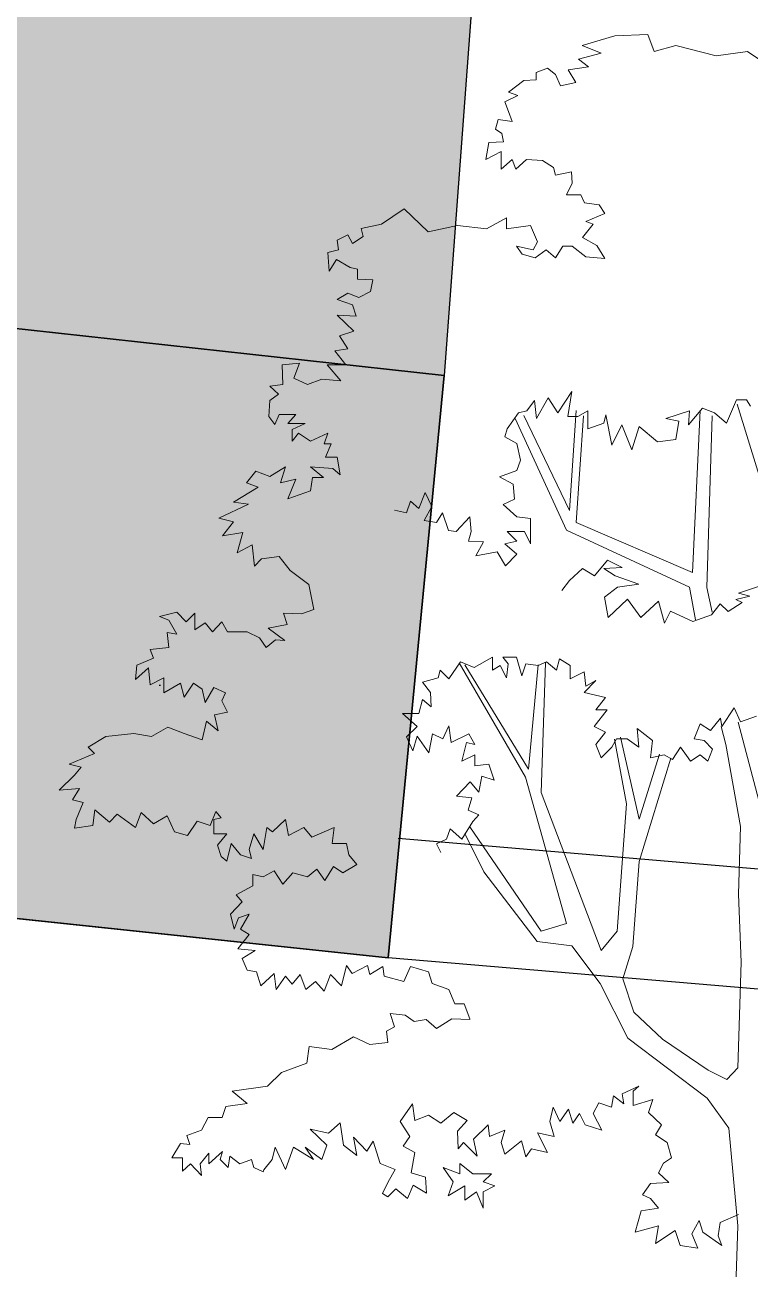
# Model space of a CAD drawing. Header units: metres. Extents: x 420822 to 421453, y 1458172 to 1458620.
# Drawn here: x 421010.344 to 421011.858, y 1458341.907 to 1458344.504 of the extents above; entities that cross this region are included whole.
import ezdxf

# ---------------------------------------------------------------- set-up
doc = ezdxf.new("R2010")
doc.units = ezdxf.units.M
doc.header["$MEASUREMENT"] = 0
doc.layers.get('0').update_dxf_attribs({"linetype": 'CONTINUOUS'})
for name, color, linetype in [('BUILDING', 230, 'CONTINUOUS'), ('CWALL', 120, 'CONTINUOUS'), ('HATCH', 8, 'CONTINUOUS'), ('TREE', 3, 'CONTINUOUS')]:
    doc.layers.add(name, color=color, linetype=linetype)

# ---------------------------------------------------------------- blocks, each defined once
blk = doc.blocks.new('nt1')
at = {"lineweight": 9}
for p, q in [((-0.4183, 4.6353), (-0.3274, 4.6616)), ((-0.3274, 4.6616), (-0.2358, 4.6657)), ((-0.2358, 4.6657), (-0.2183, 4.618)), ((-0.4291, 4.5966), (-0.3658, 4.6139)), ((-0.3658, 4.6139), (-0.4183, 4.6353)), ((-0.2183, 4.618), (-0.1583, 4.6353)), ((-0.1583, 4.6353), (-0.0458, 4.6057)), ((-0.0458, 4.6057), (0.0417, 4.618)), ((0.0417, 4.618), (0.1051, 4.5752)), ((-0.5469, 4.5595), (-0.5146, 4.5719)), ((-0.5146, 4.5719), (-0.4925, 4.5546)), ((-0.4574, 4.567), (-0.4008, 4.5752)), ((-0.4008, 4.5752), (-0.4291, 4.5966)), ((-0.6237, 4.5051), (-0.5813, 4.5374)), ((-0.5813, 4.5374), (-0.5469, 4.5397)), ((-0.5469, 4.5397), (-0.5469, 4.5595)), ((-0.4925, 4.5546), (-0.4784, 4.5224)), ((-0.4359, 4.5322), (-0.4574, 4.567)), ((-0.5976, 4.4954), (-0.6237, 4.5051)), ((-0.4784, 4.5224), (-0.4359, 4.5322)), ((-0.6338, 4.4781), (-0.5976, 4.4954)), ((-0.6237, 4.4511), (-0.6338, 4.4781)), ((-0.6136, 4.4237), (-0.6237, 4.4511)), ((-0.66, 4.4016), (-0.652, 4.4289)), ((-0.6418, 4.3895), (-0.66, 4.4016)), ((-0.652, 4.4289), (-0.6136, 4.4237)), ((-0.6864, 4.3179), (-0.6784, 4.3648)), ((-0.6784, 4.3648), (-0.6378, 4.367)), ((-0.6378, 4.367), (-0.6418, 4.3895)), ((-0.644, 4.34), (-0.6864, 4.3179)), ((-0.644, 4.2908), (-0.644, 4.34)), ((-0.6136, 4.3179), (-0.644, 4.2908)), ((-0.6034, 4.2908), (-0.6136, 4.3179)), ((-0.5733, 4.3179), (-0.6034, 4.2908)), ((-0.5288, 4.3152), (-0.5733, 4.3179)), ((-0.4986, 4.2957), (-0.5288, 4.3152)), ((-0.4925, 4.2736), (-0.4986, 4.2957)), ((-0.4482, 4.2833), (-0.4925, 4.2736)), ((-0.4461, 4.2514), (-0.4482, 4.2833)), ((-0.4624, 4.2192), (-0.4461, 4.2514)), ((-0.4218, 4.2192), (-0.4624, 4.2192)), ((-0.4117, 4.197), (-0.4218, 4.2192)), ((-0.3714, 4.1918), (-0.4117, 4.197)), ((-0.3554, 4.1674), (-0.3714, 4.1918)), ((-0.9768, 4.1376), (-0.9141, 4.1804)), ((-0.9141, 4.1804), (-0.8468, 4.1162)), ((-0.4079, 4.1449), (-0.3554, 4.1674)), ((-1.0337, 4.1254), (-0.9768, 4.1376)), ((-1.0278, 4.1032), (-1.0337, 4.1254)), ((-0.8468, 4.1162), (-0.7659, 4.1335)), ((-0.7659, 4.1335), (-0.6851, 4.1245)), ((-0.6851, 4.1245), (-0.6292, 4.1549)), ((-0.6292, 4.1549), (-0.6292, 4.1245)), ((-0.6292, 4.1245), (-0.5625, 4.1335)), ((-0.5625, 4.1335), (-0.5432, 4.0886)), ((-0.4178, 4.1006), (-0.3877, 4.1377)), ((-0.3877, 4.1377), (-0.4079, 4.1449)), ((-1.1003, 4.0934), (-1.0702, 4.1081)), ((-1.0963, 4.0664), (-1.1003, 4.0934)), ((-1.0702, 4.1081), (-1.0579, 4.0837)), ((-1.0579, 4.0837), (-1.0278, 4.1032)), ((-0.5432, 4.0886), (-0.5552, 4.0664)), ((-0.3775, 4.0785), (-0.4178, 4.1006)), ((-1.1267, 4.0589), (-1.0963, 4.0664)), ((-1.1225, 4.0071), (-1.1267, 4.0589)), ((-0.5552, 4.0664), (-0.6016, 4.0762)), ((-0.6016, 4.0762), (-0.5856, 4.054)), ((-0.5856, 4.054), (-0.5493, 4.0439)), ((-0.5493, 4.0439), (-0.5189, 4.0664)), ((-0.5189, 4.0664), (-0.4928, 4.0439)), ((-0.4928, 4.0439), (-0.4725, 4.0762)), ((-0.4725, 4.0762), (-0.4461, 4.0762)), ((-0.4461, 4.0762), (-0.4079, 4.0465)), ((-0.3554, 4.0417), (-0.3775, 4.0785)), ((-1.1025, 4.0391), (-1.1225, 4.0071)), ((-1.0641, 4.0169), (-1.1025, 4.0391)), ((-1.0438, 4.012), (-1.0641, 4.0169)), ((-0.4079, 4.0465), (-0.3554, 4.0417)), ((-1.0438, 3.985), (-1.0438, 4.012)), ((-1.0014, 3.9824), (-1.0438, 3.985)), ((-1.0075, 3.9505), (-1.0014, 3.9824)), ((-1.0398, 3.9332), (-1.0075, 3.9505)), ((-1.1003, 3.9283), (-1.0702, 3.9456)), ((-1.0579, 3.9133), (-1.1003, 3.9283)), ((-1.0702, 3.9456), (-1.0398, 3.9332)), ((-1.0478, 3.8814), (-1.0579, 3.9133)), ((-1.0539, 3.8394), (-1.1003, 3.884)), ((-1.1003, 3.884), (-1.0478, 3.8814)), ((-1.0942, 3.827), (-1.0539, 3.8394)), ((-1.0702, 3.7902), (-1.0942, 3.827)), ((-1.1065, 3.7853), (-1.0702, 3.7902)), ((-1.0761, 3.7459), (-1.1065, 3.7853)), ((-1.2537, 3.7459), (-1.2054, 3.7508)), ((-1.2518, 3.6915), (-1.2537, 3.7459)), ((-1.2054, 3.7508), (-1.2214, 3.7088)), ((-1.0902, 3.7013), (-1.1286, 3.7459)), ((-1.1286, 3.7459), (-1.0761, 3.7459)), ((-1.2214, 3.7088), (-1.1833, 3.6915)), ((-1.1833, 3.6915), (-1.1427, 3.7065)), ((-1.1427, 3.7065), (-1.0902, 3.7013)), ((-1.2881, 3.6867), (-1.2518, 3.6915)), ((-1.2638, 3.6645), (-1.2881, 3.6867)), ((-0.486, 3.6128), (-0.4476, 3.672)), ((-0.4476, 3.672), (-0.4584, 3.6021)), ((-1.2902, 3.6026), (-1.2881, 3.6472)), ((-1.2881, 3.6472), (-1.2638, 3.6645)), ((-0.5722, 3.6177), (-0.5514, 3.6465)), ((-0.5514, 3.6465), (-0.5453, 3.5972)), ((-0.5453, 3.5972), (-0.5136, 3.6539)), ((-0.5136, 3.6539), (-0.486, 3.6128)), ((-0.0165, 3.584), (0.0111, 3.649)), ((0.0111, 3.649), (0.0387, 3.649)), ((0.1272, 3.2645), (0.0125, 3.6367)), ((0.0387, 3.649), (0.0495, 3.6309)), ((-1.274, 3.5805), (-1.2902, 3.6026)), ((-1.262, 3.6075), (-1.274, 3.5805)), ((-1.2156, 3.6075), (-1.262, 3.6075)), ((-1.2377, 3.5831), (-1.2156, 3.6075)), ((-0.6275, 3.5684), (-0.5958, 3.6128)), ((-0.5958, 3.6128), (-0.5722, 3.6177)), ((-0.4536, 3.3403), (-0.581, 3.6054)), ((-0.4584, 3.6021), (-0.4308, 3.6021)), ((-0.4353, 3.6187), (-0.4536, 3.3403)), ((-0.4353, 3.3074), (-0.4146, 3.6038)), ((-0.4308, 3.6021), (-0.4032, 3.6177)), ((-0.4032, 3.6177), (-0.4032, 3.5684)), ((-0.3587, 3.584), (-0.3526, 3.6071)), ((-0.3526, 3.6071), (-0.3358, 3.5223)), ((-0.1856, 3.5972), (-0.1196, 3.6177)), ((-0.1223, 3.5791), (-0.0839, 3.6251)), ((-0.1196, 3.6177), (-0.1223, 3.5791)), ((-0.0899, 3.6186), (-0.1116, 3.1682)), ((-0.0839, 3.6251), (-0.0502, 3.6128)), ((-0.0714, 3.126), (-0.0569, 3.6038)), ((-0.0502, 3.6128), (-0.0165, 3.584)), ((-1.1891, 3.5831), (-1.2377, 3.5831)), ((-1.2257, 3.5658), (-1.1891, 3.5831)), ((-0.6335, 3.5454), (-0.6275, 3.5684)), ((-0.4623, 3.286), (-0.6052, 3.5972)), ((-0.4032, 3.5684), (-0.3587, 3.584)), ((-0.3358, 3.5223), (-0.3082, 3.5791)), ((-0.3082, 3.5791), (-0.2806, 3.5092)), ((-0.2806, 3.5092), (-0.2597, 3.5741)), ((-0.2597, 3.5741), (-0.2085, 3.5322)), ((-0.1492, 3.589), (-0.1856, 3.5972)), ((-0.158, 3.538), (-0.1492, 3.589)), ((-1.2257, 3.5336), (-1.2257, 3.5658)), ((-1.2076, 3.5557), (-1.2257, 3.5336)), ((-1.175, 3.5336), (-1.2076, 3.5557)), ((-1.1267, 3.5557), (-1.175, 3.5336)), ((-1.1369, 3.5261), (-1.1267, 3.5557)), ((-0.5999, 3.5273), (-0.6335, 3.5454)), ((-0.2085, 3.5322), (-0.158, 3.538)), ((-1.1166, 3.5261), (-1.1369, 3.5261)), ((-1.1329, 3.4893), (-1.1166, 3.5261)), ((-0.5898, 3.4812), (-0.5999, 3.5273)), ((-1.1003, 3.4893), (-1.1329, 3.4893)), ((-1.0923, 3.4401), (-1.1003, 3.4893)), ((-0.5999, 3.4524), (-0.5898, 3.4812)), ((-1.3529, 3.4176), (-1.3265, 3.4499)), ((-1.3265, 3.4499), (-1.2881, 3.4349)), ((-1.2881, 3.4349), (-1.2438, 3.4622)), ((-1.2438, 3.4622), (-1.258, 3.4176)), ((-1.1387, 3.4326), (-1.175, 3.4622)), ((-1.175, 3.4622), (-1.1126, 3.4574)), ((-1.175, 3.3955), (-1.1691, 3.4326)), ((-1.1691, 3.4326), (-1.1387, 3.4326)), ((-1.1126, 3.4574), (-1.0923, 3.4401)), ((-0.6484, 3.4343), (-0.5999, 3.4524)), ((-0.6106, 3.4137), (-0.6484, 3.4343)), ((-1.3892, 3.3636), (-1.3206, 3.4056)), ((-1.3206, 3.4056), (-1.3529, 3.4176)), ((-1.258, 3.4176), (-1.2156, 3.4277)), ((-1.2156, 3.4277), (-1.2377, 3.3733)), ((-1.2377, 3.3733), (-1.175, 3.3955)), ((-0.6066, 3.3726), (-0.6106, 3.4137)), ((-1.3468, 3.3587), (-1.3892, 3.3636)), ((-0.907, 3.334), (-0.8963, 3.3669)), ((-0.8963, 3.3669), (-0.8727, 3.3463)), ((-0.8727, 3.3463), (-0.8558, 3.3907)), ((-0.8558, 3.3907), (-0.837, 3.3521)), ((-0.6383, 3.357), (-0.6066, 3.3726)), ((-1.4295, 3.3193), (-1.3468, 3.3587)), ((-0.9407, 3.3414), (-0.907, 3.334)), ((-0.837, 3.3521), (-0.8579, 3.3126)), ((-0.8242, 3.3076), (-0.8073, 3.334)), ((-0.8073, 3.334), (-0.7905, 3.2846)), ((-0.5999, 3.3233), (-0.6383, 3.357)), ((-1.3892, 3.3092), (-1.4295, 3.3193)), ((-1.4193, 3.2698), (-1.3892, 3.3092)), ((-0.8579, 3.3126), (-0.8242, 3.3076)), ((-0.7689, 3.2821), (-0.7312, 3.3233)), ((-0.7312, 3.3233), (-0.7272, 3.2821)), ((-0.5621, 3.3183), (-0.5999, 3.3233)), ((-0.5621, 3.2484), (-0.5621, 3.3183)), ((-0.1116, 3.1682), (-0.4353, 3.3074)), ((-1.3628, 3.2799), (-1.4193, 3.2698)), ((-1.379, 3.2232), (-1.3628, 3.2799)), ((-0.7905, 3.2846), (-0.7689, 3.2821)), ((-0.7272, 3.2821), (-0.7353, 3.2558)), ((-0.7353, 3.2558), (-0.6928, 3.2533)), ((-0.6335, 3.2484), (-0.5999, 3.2558)), ((-0.5999, 3.2558), (-0.6275, 3.2821)), ((-0.6275, 3.2821), (-0.579, 3.2821)), ((-0.579, 3.2821), (-0.5621, 3.2484)), ((-0.1197, 3.1276), (-0.4623, 3.286)), ((-1.3366, 3.2453), (-1.379, 3.2232)), ((-1.3305, 3.1861), (-1.3366, 3.2453)), ((-0.6928, 3.2533), (-0.7144, 3.2147)), ((-0.7144, 3.2147), (-0.6551, 3.2254)), ((-0.6551, 3.2254), (-0.6315, 3.1867)), ((-0.5999, 3.2196), (-0.6335, 3.2484)), ((-1.3105, 3.2059), (-1.3305, 3.1861)), ((-1.262, 3.2131), (-1.3105, 3.2059)), ((-1.2316, 3.1737), (-1.262, 3.2131)), ((-0.6315, 3.1867), (-0.5999, 3.2196)), ((-0.3479, 3.2023), (-0.3843, 3.1587)), ((-0.3075, 3.1818), (-0.3479, 3.2023)), ((-1.1793, 3.1343), (-1.2316, 3.1737)), ((-0.418, 3.1793), (-0.4537, 3.1456)), ((-0.3843, 3.1587), (-0.418, 3.1793)), ((-0.3587, 3.1793), (-0.3075, 3.1818)), ((-0.327, 3.1587), (-0.3587, 3.1793)), ((-0.261, 3.1357), (-0.327, 3.1587)), ((-1.1651, 3.0652), (-1.1793, 3.1343)), ((-0.4537, 3.1456), (-0.4752, 3.1176)), ((-0.3567, 3.0995), (-0.3203, 3.1275)), ((-0.3203, 3.1275), (-0.261, 3.1357)), ((-0.1027, 3.036), (-0.1197, 3.1276)), ((-0.0569, 3.0576), (-0.0714, 3.126)), ((0.0724, 3.1291), (0.0165, 3.1102)), ((-0.3459, 3.0428), (-0.3567, 3.0995)), ((-0.2927, 3.0938), (-0.3459, 3.0428)), ((-0.255, 3.0428), (-0.2927, 3.0938)), ((-0.2065, 3.0888), (-0.255, 3.0428)), ((-0.1896, 3.0271), (-0.2065, 3.0888)), ((0.0266, 3.0847), (-0.0118, 3.06)), ((0.0482, 3.102), (0.0091, 3.0929)), ((0.0091, 3.0929), (0.0266, 3.0847)), ((0.0165, 3.1102), (0.0482, 3.102)), ((-1.5951, 3.0454), (-1.5465, 3.0577)), ((-1.5465, 3.0577), (-1.5204, 3.0307)), ((-1.5204, 3.0307), (-1.4961, 3.0551)), ((-1.4961, 3.0551), (-1.4961, 3.0082)), ((-1.2398, 3.0232), (-1.2497, 3.0551)), ((-1.2497, 3.0551), (-1.1993, 3.0528)), ((-1.1993, 3.0528), (-1.1651, 3.0652)), ((-0.1728, 3.0609), (-0.1896, 3.0271)), ((-0.1108, 3.0321), (-0.1728, 3.0609)), ((-0.0583, 3.0502), (-0.1108, 3.0321)), ((-0.0347, 3.0806), (-0.0583, 3.0502)), ((-0.0118, 3.06), (-0.0347, 3.0806)), ((-1.5687, 3.0356), (-1.5951, 3.0454)), ((-1.5465, 2.9962), (-1.5687, 3.0356)), ((-1.4961, 3.0082), (-1.4679, 3.0281)), ((-1.4679, 3.0281), (-1.4476, 3.0033)), ((-1.4476, 3.0033), (-1.4215, 3.0307)), ((-1.4215, 3.0307), (-1.4052, 3.0033)), ((-1.2921, 3.0134), (-1.2398, 3.0232)), ((-1.2457, 2.9789), (-1.2921, 3.0134)), ((-1.5687, 2.959), (-1.573, 3.0011)), ((-1.573, 3.0011), (-1.5465, 2.9962)), ((-1.4052, 3.0033), (-1.3508, 3.0033)), ((-1.3508, 3.0033), (-1.3164, 2.9861)), ((-1.3164, 2.9861), (-1.2982, 2.959)), ((-1.2982, 2.959), (-1.2721, 2.9812)), ((-1.2721, 2.9812), (-1.2457, 2.9789)), ((-1.6212, 2.9542), (-1.5687, 2.959)), ((-1.6111, 2.9294), (-1.6212, 2.9542)), ((-1.6618, 2.8705), (-1.6578, 2.9099)), ((-1.6578, 2.9099), (-1.6111, 2.9294)), ((-0.7898, 2.8725), (-0.7575, 2.9194)), ((-0.5763, 2.599), (-0.7608, 2.9169)), ((-0.7575, 2.9194), (-0.7191, 2.9037)), ((-0.7446, 2.9111), (-0.5675, 2.6204)), ((-0.7191, 2.9037), (-0.6679, 2.9325)), ((-0.6679, 2.9325), (-0.6679, 2.8963)), ((-0.6679, 2.8963), (-0.6463, 2.9095)), ((-0.6463, 2.9095), (-0.6295, 2.8749)), ((-0.6248, 2.9144), (-0.6396, 2.9325)), ((-0.6396, 2.9325), (-0.6012, 2.9325)), ((-0.6295, 2.8749), (-0.6248, 2.9144)), ((-0.6012, 2.9325), (-0.5864, 2.8807)), ((-0.5864, 2.8807), (-0.5756, 2.9144)), ((-0.5756, 2.9144), (-0.5413, 2.9095)), ((-0.5675, 2.6204), (-0.5412, 2.9111)), ((-0.5413, 2.9095), (-0.5177, 2.9194)), ((-0.5203, 2.9169), (-0.5325, 2.5562)), ((-0.5177, 2.9194), (-0.4901, 2.8963)), ((-0.4901, 2.8963), (-0.4813, 2.9276)), ((-0.4813, 2.9276), (-0.4517, 2.9095)), ((-0.4517, 2.9095), (-0.4517, 2.8725)), ((-1.6252, 2.9024), (-1.6618, 2.8705)), ((-1.6212, 2.8555), (-1.6252, 2.9024)), ((-1.5828, 2.8753), (-1.6212, 2.8555)), ((-1.5828, 2.8333), (-1.5828, 2.8753)), ((-0.8626, 2.8626), (-0.8195, 2.8749)), ((-0.8195, 2.8749), (-0.8134, 2.8963)), ((-0.8134, 2.8963), (-0.7898, 2.8725)), ((-0.4517, 2.8725), (-0.4133, 2.8914)), ((-0.4133, 2.8914), (-0.4086, 2.8519)), ((-1.5364, 2.8604), (-1.5828, 2.8333)), ((-1.5265, 2.821), (-1.5364, 2.8604)), ((-1.5001, 2.8604), (-1.5265, 2.821)), ((-1.4759, 2.8431), (-1.5001, 2.8604)), ((-1.4679, 2.8063), (-1.4759, 2.8431)), ((-1.4436, 2.848), (-1.4679, 2.8063)), ((-1.4113, 2.8333), (-1.4436, 2.848)), ((-0.841, 2.8338), (-0.8626, 2.8626)), ((-0.3809, 2.8675), (-0.4133, 2.8338)), ((-0.4086, 2.8519), (-0.3809, 2.8675)), ((-1.4215, 2.8112), (-1.4113, 2.8333)), ((-1.4052, 2.7793), (-1.4215, 2.8112)), ((-0.8734, 2.7762), (-0.8626, 2.8149)), ((-0.8626, 2.8149), (-0.839, 2.7943)), ((-0.839, 2.7943), (-0.841, 2.8338)), ((-0.4133, 2.8338), (-0.3533, 2.8207)), ((-0.3533, 2.8207), (-0.3809, 2.7861)), ((-1.4417, 2.7718), (-1.4052, 2.7793)), ((-1.4316, 2.7275), (-1.4417, 2.7718)), ((-0.8774, 2.7392), (-0.9185, 2.7762)), ((-0.9185, 2.7762), (-0.8734, 2.7762)), ((-0.3486, 2.7861), (-0.385, 2.7392)), ((-0.3809, 2.7861), (-0.3486, 2.7861)), ((-0.03, 2.7392), (0.0044, 2.7919)), ((0.0044, 2.7919), (0.0219, 2.7524)), ((-1.6174, 2.7121), (-1.5716, 2.7376)), ((-1.5716, 2.7376), (-1.5265, 2.7203)), ((-1.4759, 2.7027), (-1.4639, 2.7545)), ((-1.4639, 2.7545), (-1.4316, 2.7275)), ((-0.9077, 2.7104), (-0.8774, 2.7392)), ((-0.7898, 2.7417), (-0.8067, 2.7055)), ((-0.7831, 2.6948), (-0.7898, 2.7417)), ((-0.385, 2.7392), (-0.3533, 2.7236)), ((-0.1068, 2.7055), (-0.0899, 2.7474)), ((-0.0899, 2.7474), (-0.0616, 2.7285)), ((-0.0616, 2.7285), (-0.034, 2.7631)), ((-0.034, 2.7631), (-0.03, 2.7392)), ((-0.0183, 2.6894), (-0.032, 2.74)), ((0.0818, 2.5025), (0.0157, 2.7514)), ((0.0219, 2.7524), (0.0664, 2.768)), ((-1.7932, 2.6816), (-1.744, 2.7121)), ((-1.744, 2.7121), (-1.6666, 2.7203)), ((-1.6666, 2.7203), (-1.6174, 2.7121)), ((-1.5265, 2.7203), (-1.4759, 2.7027)), ((-0.8902, 2.6718), (-0.9077, 2.7104)), ((-0.8774, 2.7129), (-0.8902, 2.6718)), ((-0.8457, 2.666), (-0.8774, 2.7129)), ((-0.835, 2.7187), (-0.8457, 2.666)), ((-0.8067, 2.7055), (-0.835, 2.7187)), ((-0.7339, 2.7187), (-0.7831, 2.6948)), ((-0.7171, 2.6899), (-0.7339, 2.7187)), ((-0.3533, 2.7236), (-0.3809, 2.6899)), ((-0.3358, 2.6816), (-0.323, 2.7055)), ((-0.295, 2.5241), (-0.3283, 2.7039)), ((-0.323, 2.7055), (-0.2934, 2.7055)), ((-0.3122, 2.7096), (-0.26, 2.4812)), ((-0.2934, 2.7055), (-0.261, 2.6816)), ((-0.261, 2.6816), (-0.2651, 2.7343)), ((-0.2651, 2.7343), (-0.2226, 2.7006)), ((-0.0791, 2.7006), (-0.1068, 2.7055)), ((-1.7757, 2.6644), (-1.7932, 2.6816)), ((-0.7534, 2.643), (-0.7406, 2.6948)), ((-0.7406, 2.6948), (-0.7171, 2.6899)), ((-0.3809, 2.6899), (-0.3661, 2.6528)), ((-0.3661, 2.6528), (-0.3358, 2.6816)), ((-0.2226, 2.7006), (-0.2287, 2.6528)), ((-0.1667, 2.6479), (-0.1452, 2.6816)), ((-0.1452, 2.6816), (-0.1283, 2.6586)), ((-0.0556, 2.6767), (-0.0791, 2.7006)), ((-0.0684, 2.643), (-0.0556, 2.6767)), ((0.0224, 2.461), (-0.0183, 2.6894)), ((-1.8458, 2.6348), (-1.7757, 2.6644)), ((-1.813, 2.6262), (-1.8458, 2.6348)), ((-0.7171, 2.6611), (-0.7534, 2.643)), ((-0.7171, 2.6298), (-0.7171, 2.6611)), ((-0.6787, 2.6348), (-0.7171, 2.6298)), ((-0.6632, 2.5903), (-0.6787, 2.6348)), ((-0.26, 2.4812), (-0.2037, 2.6627)), ((-0.1721, 2.6512), (-0.26, 2.3635)), ((-0.2287, 2.6528), (-0.1903, 2.6611)), ((-0.1903, 2.6611), (-0.1667, 2.6479)), ((-0.1283, 2.6586), (-0.1175, 2.643)), ((-0.1175, 2.643), (-0.0899, 2.6611)), ((-0.0899, 2.6611), (-0.0684, 2.643)), ((-1.8738, 2.5623), (-1.8314, 2.604)), ((-1.8314, 2.604), (-1.813, 2.6262)), ((-0.7063, 2.5566), (-0.6975, 2.601)), ((-0.6975, 2.601), (-0.6632, 2.5903)), ((-0.4623, 2.1913), (-0.5763, 2.599)), ((-1.8173, 2.5672), (-1.8738, 2.5623)), ((-1.8373, 2.535), (-1.8173, 2.5672)), ((-0.7683, 2.5459), (-0.7299, 2.5854)), ((-0.7299, 2.5854), (-0.7063, 2.5566)), ((-1.8071, 2.5278), (-1.8373, 2.535)), ((-0.7258, 2.541), (-0.7683, 2.5459)), ((-0.7359, 2.5064), (-0.7258, 2.541)), ((-0.5325, 2.5562), (-0.3652, 2.1164)), ((-1.8271, 2.4809), (-1.8071, 2.5278)), ((-1.7749, 2.508), (-1.7807, 2.4637)), ((-1.7343, 2.4734), (-1.7749, 2.508)), ((-1.7122, 2.4956), (-1.7343, 2.4734)), ((-1.6618, 2.4588), (-1.7122, 2.4956)), ((-1.6455, 2.5005), (-1.6618, 2.4588)), ((-1.6111, 2.4685), (-1.6455, 2.5005)), ((-1.4377, 2.5031), (-1.4537, 2.4637)), ((-1.4236, 2.4858), (-1.4377, 2.5031)), ((-0.7063, 2.4933), (-0.7359, 2.5064)), ((-0.7231, 2.4752), (-0.7063, 2.4933)), ((-0.3214, 2.1699), (-0.295, 2.5241)), ((-1.8314, 2.4562), (-1.8271, 2.4809)), ((-1.7807, 2.4637), (-1.8314, 2.4562)), ((-1.573, 2.4907), (-1.6111, 2.4685)), ((-1.5527, 2.4464), (-1.573, 2.4907)), ((-1.4903, 2.4757), (-1.5164, 2.4363)), ((-1.4537, 2.4637), (-1.4903, 2.4757)), ((-1.4439, 2.4809), (-1.4236, 2.4858)), ((-1.4439, 2.4412), (-1.4439, 2.4809)), ((-1.2438, 2.4809), (-1.2801, 2.4464)), ((-1.2358, 2.4363), (-1.2438, 2.4809)), ((-0.7534, 2.4258), (-0.7231, 2.4752)), ((-0.7312, 2.4604), (-0.5325, 2.1699)), ((0.0161, 2.2728), (0.0224, 2.461)), ((-1.5164, 2.4363), (-1.5527, 2.4464)), ((-1.4073, 2.4412), (-1.4439, 2.4412)), ((-1.4337, 2.4093), (-1.4073, 2.4412)), ((-1.3326, 2.4412), (-1.3449, 2.3969)), ((-1.3065, 2.3969), (-1.3326, 2.4412)), ((-1.2964, 2.4585), (-1.3065, 2.3969)), ((-1.2801, 2.4464), (-1.2964, 2.4585)), ((-1.1934, 2.4585), (-1.2358, 2.4363)), ((-1.1713, 2.4314), (-1.1934, 2.4585)), ((-1.1086, 2.4585), (-1.1713, 2.4314)), ((-1.1147, 2.4142), (-1.1086, 2.4585)), ((-0.8242, 2.4127), (-0.7959, 2.4258)), ((-0.7959, 2.4258), (-0.7858, 2.4546)), ((-0.7858, 2.4546), (-0.7534, 2.4258)), ((-0.692, 2.335), (-0.7446, 2.4414)), ((-1.4236, 2.3774), (-1.4337, 2.4093)), ((-1.3953, 2.4142), (-1.4073, 2.365)), ((-1.3692, 2.3822), (-1.3953, 2.4142)), ((-1.3449, 2.3969), (-1.3388, 2.3725)), ((-1.0742, 2.4142), (-1.1147, 2.4142)), ((-1.0683, 2.3822), (-1.0742, 2.4142)), ((-0.8114, 2.3888), (-0.8242, 2.4127)), ((-0.7472, 2.4189), (-0.7472, 2.4189)), ((-1.4073, 2.365), (-1.4236, 2.3774)), ((-1.3388, 2.3725), (-1.3692, 2.3822)), ((-1.0843, 2.3327), (-1.0459, 2.3552)), ((-1.0459, 2.3552), (-1.0683, 2.3822)), ((-0.26, 2.3635), (-0.2775, 2.1271)), ((-1.3348, 2.2959), (-1.3348, 2.3278)), ((-1.3348, 2.3278), (-1.3065, 2.3207)), ((-1.3065, 2.3207), (-1.2761, 2.3379)), ((-1.2761, 2.3379), (-1.2518, 2.3008)), ((-1.2518, 2.3008), (-1.2236, 2.3327)), ((-1.2236, 2.3327), (-1.1833, 2.3207)), ((-1.1833, 2.3207), (-1.1571, 2.3428)), ((-1.1571, 2.3428), (-1.1347, 2.3106)), ((-1.1347, 2.3106), (-1.1107, 2.35)), ((-1.1107, 2.35), (-1.0843, 2.3327)), ((-0.5438, 2.1416), (-0.692, 2.335)), ((-1.3812, 2.2712), (-1.3348, 2.2959)), ((-1.3972, 2.2171), (-1.3649, 2.2516)), ((-1.3649, 2.2516), (-1.3812, 2.2712)), ((0.0244, 2.0841), (0.0161, 2.2728)), ((-1.3873, 2.1751), (-1.3972, 2.2171)), ((-1.3449, 2.2171), (-1.375, 2.207)), ((-1.3692, 2.1751), (-1.3449, 2.2171)), ((-1.375, 2.207), (-1.3873, 2.1751)), ((-0.5325, 2.1699), (-0.4623, 2.1913)), ((-1.3772, 2.121), (-1.3449, 2.1604)), ((-1.3449, 2.1604), (-1.3692, 2.1751)), ((-0.3652, 2.1164), (-0.3214, 2.1699)), ((-1.3286, 2.1158), (-1.3772, 2.121)), ((-1.3649, 2.0937), (-1.3286, 2.1158)), ((-0.4476, 2.1287), (-0.5438, 2.1416)), ((-0.3689, 2.0247), (-0.4476, 2.1287)), ((-0.2775, 2.1271), (-0.3057, 2.0371)), ((-1.3508, 2.0618), (-1.3649, 2.0937)), ((0.0146, 1.7897), (0.0244, 2.0841)), ((-1.3246, 2.0569), (-1.3508, 2.0618)), ((-1.3126, 2.0175), (-1.3246, 2.0569)), ((-1.2761, 2.052), (-1.3126, 2.0175)), ((-1.2702, 2.0074), (-1.2761, 2.052)), ((-1.2438, 2.0445), (-1.2702, 2.0074)), ((-1.2257, 2.0223), (-1.2438, 2.0445)), ((-1.2036, 2.0494), (-1.2257, 2.0223)), ((-1.1873, 2.0074), (-1.2036, 2.0494)), ((-1.1187, 2.0494), (-1.1369, 2.0025)), ((-1.0883, 2.0175), (-1.1187, 2.0494)), ((-1.0742, 2.0741), (-1.0883, 2.0175)), ((-1.0582, 2.052), (-1.0742, 2.0741)), ((-1.0158, 2.0741), (-1.0582, 2.052)), ((-1.0096, 2.0494), (-1.0158, 2.0741)), ((-0.9734, 2.0715), (-1.0096, 2.0494)), ((-0.9694, 2.0445), (-0.9734, 2.0715)), ((-0.9734, 2.0715), (-0.9734, 2.0715)), ((-0.9147, 2.0298), (-0.9694, 2.0445)), ((-0.8966, 2.0715), (-0.9147, 2.0298)), ((-0.8462, 2.0569), (-0.8966, 2.0715)), ((-0.836, 2.0246), (-0.8462, 2.0569)), ((-1.1611, 2.0298), (-1.1873, 2.0074)), ((-1.1369, 2.0025), (-1.1611, 2.0298)), ((-0.7896, 2.0074), (-0.836, 2.0246)), ((-0.2919, 1.8723), (-0.3689, 2.0247)), ((-0.3057, 2.0371), (-0.275, 1.9442)), ((-0.7733, 1.968), (-0.7896, 2.0074)), ((-0.7896, 2.0074), (-0.7896, 2.0074)), ((-0.9411, 1.9041), (-0.9531, 1.9412)), ((-0.9531, 1.9412), (-0.9107, 1.936)), ((-0.7472, 1.968), (-0.7733, 1.968)), ((-0.7309, 1.9263), (-0.7472, 1.968)), ((-0.7472, 1.968), (-0.7472, 1.968)), ((-0.275, 1.9442), (-0.1954, 1.8691)), ((-0.9107, 1.936), (-0.8864, 1.9188)), ((-0.8864, 1.9188), (-0.8523, 1.9237)), ((-0.8523, 1.9237), (-0.824, 1.8989)), ((-0.824, 1.8989), (-0.7816, 1.9263)), ((-0.7816, 1.9263), (-0.7309, 1.9237)), ((-0.7309, 1.9237), (-0.7309, 1.9263)), ((-1.1149, 1.841), (-1.0549, 1.8755)), ((-1.0549, 1.8755), (-1.0096, 1.8549)), ((-0.9632, 1.8917), (-0.9411, 1.9041)), ((-0.9592, 1.8598), (-0.9632, 1.8917)), ((-0.0704, 1.7055), (-0.2919, 1.8723)), ((-1.1849, 1.8023), (-1.1782, 1.8492)), ((-1.1782, 1.8492), (-1.1149, 1.841)), ((-1.0096, 1.8549), (-0.9592, 1.8598)), ((-0.1954, 1.8691), (-0.0678, 1.7828)), ((-1.2557, 1.7768), (-1.1849, 1.8023)), ((-1.2941, 1.7381), (-1.2557, 1.7768)), ((-0.0678, 1.7828), (-0.0155, 1.7569)), ((-0.0155, 1.7569), (0.0146, 1.7897)), ((-1.3924, 1.725), (-1.2941, 1.7381)), ((-0.2604, 1.739), (-0.3069, 1.7168)), ((-0.2767, 1.7243), (-0.2604, 1.739)), ((-1.3506, 1.6904), (-1.3924, 1.725)), ((-0.3311, 1.712), (-0.3373, 1.6797)), ((-0.3029, 1.6898), (-0.3311, 1.712)), ((-0.3069, 1.7168), (-0.3029, 1.6898)), ((-0.2767, 1.6846), (-0.2767, 1.7243)), ((-0.222, 1.7019), (-0.2767, 1.6846)), ((-0.2343, 1.6651), (-0.222, 1.7019)), ((-0.0103, 1.6214), (-0.0704, 1.7055)), ((-1.4207, 1.6518), (-1.4099, 1.6822)), ((-1.4099, 1.6822), (-1.3506, 1.6904)), ((-0.8904, 1.6898), (-0.9248, 1.6403)), ((-0.8843, 1.6429), (-0.8904, 1.6898)), ((-0.7755, 1.6651), (-0.8117, 1.6354)), ((-0.7389, 1.6429), (-0.7755, 1.6651)), ((-0.4989, 1.6797), (-0.5088, 1.6403)), ((-0.4805, 1.6403), (-0.4989, 1.6797)), ((-0.4565, 1.6748), (-0.4805, 1.6403)), ((-0.4442, 1.6354), (-0.4565, 1.6748)), ((-0.4261, 1.6625), (-0.4442, 1.6354)), ((-0.4098, 1.6305), (-0.4261, 1.6625)), ((-0.3717, 1.6921), (-0.3877, 1.6625)), ((-0.3877, 1.6625), (-0.3634, 1.6159)), ((-0.3373, 1.6797), (-0.3717, 1.6921)), ((-0.198, 1.6305), (-0.2343, 1.6651)), ((-1.478, 1.6159), (-1.4591, 1.6518)), ((-1.4591, 1.6518), (-1.4207, 1.6518)), ((-1.0923, 1.6361), (-1.1246, 1.6082)), ((-1.0828, 1.5744), (-1.0923, 1.6361)), ((-0.9248, 1.6403), (-0.8984, 1.5986)), ((-0.8462, 1.6576), (-0.8843, 1.6429)), ((-0.8117, 1.6354), (-0.8462, 1.6576)), ((-0.7653, 1.6133), (-0.7389, 1.6429)), ((-0.6805, 1.6305), (-0.7208, 1.5911)), ((-0.6765, 1.5986), (-0.6805, 1.6305)), ((-0.5088, 1.6403), (-0.4968, 1.5986)), ((-0.3634, 1.6159), (-0.4098, 1.6305)), ((-0.214, 1.6035), (-0.198, 1.6305)), ((-1.5185, 1.6009), (-1.478, 1.6159)), ((-1.5103, 1.5761), (-1.5185, 1.6009)), ((-1.1246, 1.6082), (-1.1751, 1.6189)), ((-1.1751, 1.6189), (-1.1293, 1.5744)), ((-1.0182, 1.5572), (-1.0552, 1.5966)), ((-1.0552, 1.5966), (-1.0458, 1.5456)), ((-0.8984, 1.5986), (-0.9168, 1.5713)), ((-0.7632, 1.5641), (-0.7653, 1.6133)), ((-0.6341, 1.6159), (-0.6765, 1.5986)), ((-0.6442, 1.5814), (-0.6341, 1.6159)), ((-0.4968, 1.5986), (-0.5432, 1.6084)), ((-0.5432, 1.6084), (-0.5149, 1.554)), ((-0.1818, 1.5814), (-0.214, 1.6035)), ((0.0144, 1.35), (-0.0103, 1.6214)), ((-1.5609, 1.5393), (-1.5367, 1.5787)), ((-1.5367, 1.5787), (-1.5103, 1.5761)), ((-1.2728, 1.5687), (-1.2816, 1.5341)), ((-1.2445, 1.5062), (-1.2728, 1.5687)), ((-1.2216, 1.5687), (-1.2445, 1.5062)), ((-1.1664, 1.5341), (-1.2216, 1.5687)), ((-1.1428, 1.5341), (-1.1893, 1.5687)), ((-1.1893, 1.5687), (-1.1664, 1.5341)), ((-1.1293, 1.5744), (-1.1428, 1.5341)), ((-1.0458, 1.5456), (-1.0828, 1.5744)), ((-1, 1.5851), (-1.0182, 1.5572)), ((-0.9811, 1.5234), (-1, 1.5851)), ((-0.9168, 1.5713), (-0.8843, 1.554)), ((-0.7491, 1.5814), (-0.7632, 1.5641)), ((-0.7107, 1.5442), (-0.7491, 1.5814)), ((-0.7208, 1.5911), (-0.7107, 1.5442)), ((-0.6341, 1.5491), (-0.6442, 1.5814)), ((-0.5877, 1.5862), (-0.6341, 1.5491)), ((-0.5754, 1.5419), (-0.5877, 1.5862)), ((-0.5594, 1.5641), (-0.5754, 1.5419)), ((-0.5149, 1.554), (-0.5594, 1.5641)), ((-0.1698, 1.5393), (-0.1818, 1.5814)), ((-1.5305, 1.5393), (-1.5609, 1.5393)), ((-1.5305, 1.5022), (-1.5305, 1.5393)), ((-1.4577, 1.5517), (-1.482, 1.5221)), ((-1.4196, 1.5566), (-1.4577, 1.5221)), ((-1.4577, 1.5221), (-1.4577, 1.5517)), ((-1.4255, 1.5345), (-1.4196, 1.5566)), ((-1.4033, 1.5123), (-1.4255, 1.5345)), ((-1.3993, 1.5442), (-1.4033, 1.5123)), ((-1.371, 1.5221), (-1.3993, 1.5442)), ((-1.3388, 1.5345), (-1.371, 1.5221)), ((-1.3326, 1.5123), (-1.3388, 1.5345)), ((-1.2816, 1.5341), (-1.3043, 1.5058)), ((-0.8843, 1.554), (-0.8944, 1.4973)), ((-0.206, 1.4973), (-0.1919, 1.5247)), ((-0.1919, 1.5247), (-0.1698, 1.5393)), ((-1.5084, 1.5221), (-1.5305, 1.5022)), ((-1.478, 1.4902), (-1.5084, 1.5221)), ((-1.482, 1.5221), (-1.478, 1.4902)), ((-1.3065, 1.4999), (-1.3326, 1.5123)), ((-1.3043, 1.5058), (-1.3065, 1.4999)), ((-0.9394, 1.5062), (-0.9811, 1.5234)), ((-0.9582, 1.4724), (-0.9394, 1.5062)), ((-0.8944, 1.4973), (-0.8542, 1.4849)), ((-0.7777, 1.4724), (-0.8053, 1.5119)), ((-0.8053, 1.5119), (-0.7588, 1.4946)), ((-0.7588, 1.5234), (-0.7225, 1.4946)), ((-0.7588, 1.4946), (-0.7588, 1.5234)), ((-0.7225, 1.4946), (-0.6713, 1.4946)), ((-0.6713, 1.4946), (-0.6942, 1.4724)), ((-0.1778, 1.4703), (-0.206, 1.4973)), ((-0.9744, 1.44), (-0.9582, 1.4724)), ((-0.8886, 1.4628), (-0.9046, 1.426)), ((-0.852, 1.4407), (-0.8886, 1.4628)), ((-0.8542, 1.4849), (-0.852, 1.4407)), ((-0.7918, 1.433), (-0.7777, 1.4724)), ((-0.7454, 1.4609), (-0.7918, 1.433)), ((-0.7454, 1.4214), (-0.7454, 1.4609)), ((-0.6942, 1.4724), (-0.6618, 1.4609)), ((-0.6618, 1.4609), (-0.6942, 1.4445)), ((-0.2503, 1.4358), (-0.2282, 1.4677)), ((-0.2282, 1.4677), (-0.1778, 1.4703)), ((-0.9592, 1.4309), (-0.9744, 1.44)), ((-0.9368, 1.453), (-0.9592, 1.4309)), ((-0.9046, 1.426), (-0.9368, 1.453)), ((-0.713, 1.4445), (-0.7454, 1.4214)), ((-0.6942, 1.3992), (-0.713, 1.4445)), ((-0.6942, 1.4445), (-0.6942, 1.3992)), ((-0.2282, 1.426), (-0.2503, 1.4358)), ((-0.206, 1.399), (-0.2282, 1.426)), ((-0.2706, 1.3322), (-0.2546, 1.3915)), ((-0.2546, 1.3915), (-0.206, 1.399)), ((-0.0929, 1.3644), (-0.1132, 1.3273)), ((-0.0828, 1.3322), (-0.0929, 1.3644)), ((-0.0343, 1.3592), (-0.0404, 1.3224)), ((0.0161, 1.3817), (-0.0343, 1.3592)), ((-0.206, 1.3495), (-0.2706, 1.3322)), ((-0.214, 1.3003), (-0.206, 1.3495)), ((-0.1596, 1.3371), (-0.214, 1.3003)), ((-0.1455, 1.2954), (-0.1596, 1.3371)), ((-0.1132, 1.3273), (-0.097, 1.2879)), ((-0.0303, 1.2954), (-0.0828, 1.3322)), ((-0.0404, 1.3224), (-0.0303, 1.2954)), ((0, 0.9157), (0.0144, 1.35)), ((-0.097, 1.2879), (-0.1455, 1.2954))]:
    blk.add_line(p, q, dxfattribs=at)

msp = doc.modelspace()

# ---------------------------------------------------------------- hatches: boundary and pattern name
at = {"layer": 'BUILDING'}
h = msp.add_hatch(color=172, dxfattribs=at)
h.dxf.hatch_style = 1
h.set_gradient(color1=(0, 0, 204), color2=(255, 255, 0), name='CYLINDER')
h.paths.add_polyline_path([(420978.518, 1458475.843), (420976.961, 1458449.19), (420945.312, 1458450.837), (420942.85, 1458452.851), (420942.935, 1458454.287), (420917.336, 1458455.499), (420918.52, 1458478.917), (420952.308, 1458477.074), (420953.236, 1458477.708), (420953.375, 1458479.675), (420962.027, 1458480.342), (420966.848, 1458480.022), (420966.897, 1458476.549)])
h.paths.add_polyline_path([(421075.349, 1458478.061), (421077.671, 1458478.029), (421077.64, 1458475.772), (421075.347, 1458475.713)])
h.paths.add_polyline_path([(421138.169, 1458479.125), (421137.834, 1458474.226), (421147.812, 1458473.676), (421148.111, 1458478.591)])
h.paths.add_polyline_path([(421054.387, 1458432.55), (421057.471, 1458432.328), (421057.328, 1458429.249), (421054.207, 1458429.338)])
h.paths.add_polyline_path([(421030.689, 1458413.843), (421036.759, 1458413.164), (421036.429, 1458410.672), (421030.419, 1458411.454)])
h.paths.add_polyline_path([(421018.386, 1458408.231), (421019.656, 1458407.662), (421018.379, 1458404.095), (421017.073, 1458404.61)])
h.paths.add_polyline_path([(420924.109, 1458397.421), (420923.894, 1458394.317), (420933.901, 1458393.725), (420934.037, 1458396.829)], flags=17)
h.paths.add_polyline_path([(420917.51, 1458397.875), (420922.613, 1458397.523), (420922.338, 1458394.494), (420917.349, 1458394.807)], flags=17)
h.paths.add_polyline_path([(420921.819, 1458386.514), (420924.26, 1458386.239), (420924.011, 1458384.016), (420921.554, 1458384.261)])
h.paths.add_polyline_path([(420916.96, 1458386.207), (420919.083, 1458386.02), (420918.942, 1458384.468), (420916.809, 1458384.686)])
h.paths.add_polyline_path([(420912.6, 1458357.489), (420917.842, 1458357.07), (420917.558, 1458354.36), (420920.171, 1458354.333), (420921.08, 1458363.463), (420922.026, 1458375.5), (420919.477, 1458375.802), (420914.279, 1458376.169)])
h.paths.add_polyline_path([(420908.824, 1458375.299), (420912.138, 1458374.936), (420911.82, 1458371.572), (420908.515, 1458371.884)])
h.paths.add_polyline_path([(420942.665, 1458364.516), (420942.184, 1458360.738), (420958.977, 1458358.7), (420958.317, 1458353.706), (420971.091, 1458352.147), (420972.13, 1458360.978)])
h.paths.add_polyline_path([(420990.243, 1458343.259), (420996.501, 1458343.075), (420996.297, 1458336.867), (420990.038, 1458336.997)])
h.paths.add_polyline_path([(421006.439, 1458362.706), (421012.579, 1458362.031), (421011.219, 1458343.772), (421008.0741, 1458344.1177), (421007.832, 1458340.868), (421004.882, 1458341.307)])
edge = h.paths.add_edge_path()
edge.add_line((420946.328, 1458424.099), (420946.137, 1458420.471))
edge.add_line((420942.694, 1458424.202), (420946.328, 1458424.099))
edge.add_line((420942.503, 1458420.574), (420946.137, 1458420.471))
edge.add_line((420942.694, 1458424.202), (420942.503, 1458420.574))
edge.add_line((420916.96, 1458386.207), (420921.7334, 1458385.7865))
edge.add_line((420918.942, 1458384.468), (420921.554, 1458384.261))
h = msp.add_hatch(color=172, dxfattribs=at)
h.dxf.hatch_style = 1
h.set_gradient(color1=(0, 0, 204), color2=(255, 255, 0), name='CYLINDER')
h.paths.add_polyline_path([(421009.3487, 1458343.9776), (421011.219, 1458343.772), (421011.102, 1458342.557), (421009.231, 1458342.755)])
at = {"layer": 'HATCH', "linetype": 'ByBlock'}
h = msp.add_hatch(dxfattribs=at)
h.set_pattern_fill('DOTS', color=8, scale=15)
h.paths.add_polyline_path([(421009.3487, 1458343.9776), (421011.219, 1458343.772), (421011.102, 1458342.557), (421009.231, 1458342.755)])

# ---------------------------------------------------------------- linework, layer by layer
at = {"layer": 'BUILDING', "linetype": 'ByBlock'}
for p, q in [((421011.102, 1458342.557, 7.344), (421011.219, 1458343.772, 8.15)), ((421009.231, 1458342.755, 7.507), (421011.102, 1458342.557, 7.344))]:
    msp.add_line(p, q, dxfattribs=at)
msp.add_lwpolyline([(421006.439, 1458362.706), (421012.579, 1458362.031), (421011.219, 1458343.772), (421008.0741, 1458344.1177), (421007.832, 1458340.868), (421004.882, 1458341.307), (421006.439, 1458362.706)], dxfattribs=at)
at = {"layer": 'CWALL'}
for p, q in [((421013.6163, 1458342.5935, 7.56), (421011.1232, 1458342.8061, 7.56)), ((421013.846, 1458342.323, 7.56), (421011.102, 1458342.557, 7.56))]:
    msp.add_line(p, q, dxfattribs=at)
at = {"layer": 'HATCH', "linetype": 'ByBlock', "elevation": 8.318}
msp.add_lwpolyline([(421009.3487, 1458343.9776), (421011.219, 1458343.772), (421011.102, 1458342.557), (421009.231, 1458342.755), (421009.3487, 1458343.9776)], dxfattribs=at)

# ---------------------------------------------------------------- block references
at = {"layer": 'TREE', "linetype": 'ByBlock', "xscale": 0.75, "yscale": 0.75, "zscale": 0.75}
msp.add_blockref('nt1', (421011.821, 1458340.985, 7.482), dxfattribs=at)

doc.saveas('drawing.dxf')
